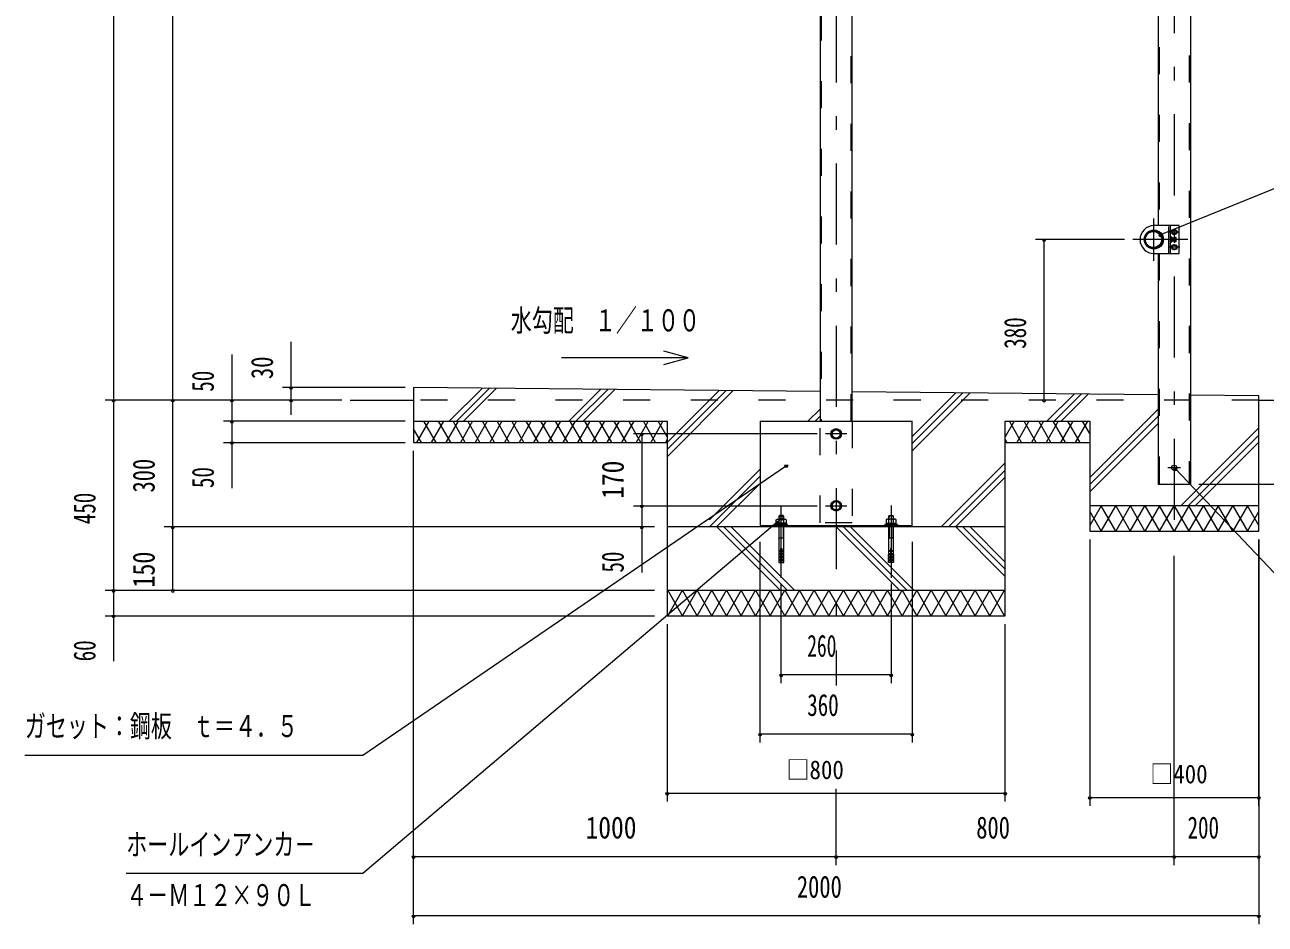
# Model space of a CAD drawing. Units: millimetres, scale not verified, with parts at other scales. Extents: x -23352 to 23352, y -10500 to 10500.
# Drawn here: x 11215 to 18553, y -1505 to 3815 of the extents above; entities that cross this region are included whole.
import ezdxf
from ezdxf.enums import TextEntityAlignment as Align

# ---------------------------------------------------------------- set-up
doc = ezdxf.new("R2010")
doc.units = ezdxf.units.MM
doc.header["$LTSCALE"] = 40
doc.linetypes.add('USER2', pattern=[10, 4, -6])
doc.linetypes.add('USER3', pattern=[24, 12, -5, 2, -5])
for name, color, linetype, lineweight in [('0-6_2-0BOLD', 7, 'Continuous', 18), ('0-7_2-1HIDDEN', 3, 'USER2', 18), ('0-8_2-2CENTER', 3, 'USER3', 18), ('0-9_2-4THIN', 4, 'Continuous', 18), ('0-A_2-5DIM', 3, 'Continuous', 18), ('0-B_2-6HATCH', 2, 'Continuous', 18)]:
    doc.layers.add(name, color=color, linetype=linetype, lineweight=lineweight)
doc.styles.add('ＭＳ ゴシック', font='')
doc.styles.get('ＭＳ ゴシック').set_extended_font_data('MS Gothic')

msp = doc.modelspace()

# ---------------------------------------------------------------- linework, layer by layer
at = {"layer": '0-6_2-0BOLD'}
for p, q in [((17920.09, 6084.85), (17920.09, 2627.43)), ((18110.84, 6031.78), (18110.84, 1094.93)), ((16110.84, 1469.93), (16110.84, 5344.93)), ((15920.09, 5074.56), (15920.09, 1469.93)), ((17990.46, 2627.43), (17990.46, 2462.43)), ((17948.46, 2537.43), (17951.21, 2537.43)), ((17990.46, 2552.15), (18001.7, 2552.15)), ((18001.7, 2537.71), (17990.46, 2537.71)), ((17990.46, 2530.5), (18001.7, 2530.5)), ((18002.96, 2552.43), (18015.46, 2552.43)), ((18015.46, 2537.43), (18002.96, 2537.43)), ((18015.46, 2552.15), (18024.2, 2552.15)), ((18024.2, 2537.71), (18015.46, 2537.71)), ((17920.09, 2462.43), (17920.09, 1094.93)), ((13515.46, 1669.93), (13515.46, 1344.93)), ((15920.09, 1645.88), (13515.46, 1669.93)), ((17920.09, 1625.88), (16110.84, 1643.98)), ((13140.45, 1594.93), (13515.46, 1594.93)), ((18515.45, 1594.93), (18890.45, 1594.93)), ((13515.46, 1469.93), (15015.46, 1469.93)), ((15565.46, 1469.93), (15565.46, 844.93)), ((15565.46, 1469.93), (16465.46, 1469.93)), ((16465.46, 844.93), (16465.46, 1469.93)), ((17015.46, 1469.93), (17515.46, 1469.93)), ((17515.46, 1469.93), (17515.46, 819.93)), ((18515.46, 819.93), (18515.46, 1469.93)), ((13515.46, 1344.93), (15015.46, 1344.93)), ((17015.46, 1344.93), (17515.46, 1344.93)), ((18110.84, 1094.93), (17920.09, 1094.93)), ((18515.46, 969.93), (17515.46, 969.93)), ((15675.46, 908.43), (15675.46, 890.43)), ((15675.74, 887.72), (15675.74, 866.44)), ((15705.19, 866.43), (15705.19, 887.72)), ((16325.46, 908.43), (16325.47, 890.43)), ((16325.74, 887.72), (16325.74, 866.44)), ((16355.19, 866.43), (16355.19, 887.72)), ((17015.46, 844.93), (15015.46, 844.93)), ((15565.46, 852.93), (16465.46, 852.93)), ((15662.26, 858.93), (15662.26, 866.43)), ((15682.96, 866.44), (15690.46, 858.93)), ((15690.46, 866.43), (15697.96, 858.94)), ((15705.46, 705.94), (15705.46, 844.93)), ((15718.67, 866.43), (15718.66, 858.93)), ((15727.96, 852.93), (15727.96, 858.93)), ((16312.27, 858.93), (16312.26, 866.43)), ((16332.97, 866.44), (16340.46, 858.93)), ((16340.46, 866.43), (16347.96, 858.94)), ((16368.67, 866.43), (16368.66, 858.93)), ((16377.97, 858.93), (16377.97, 852.93)), ((17515.46, 819.93), (18515.46, 819.93)), ((15705.46, 779.03), (15675.46, 779.03)), ((16355.46, 779.03), (16325.46, 779.03)), ((15678.46, 705.94), (15675.46, 699.94)), ((15678.46, 687.94), (15675.46, 681.94)), ((15678.46, 669.94), (15675.46, 663.94)), ((15693.46, 705.94), (15705.46, 705.94)), ((15705.46, 699.94), (15693.46, 699.94)), ((15705.46, 681.94), (15702.46, 687.94)), ((15705.46, 663.94), (15702.46, 669.94)), ((16328.46, 705.94), (16325.46, 699.94)), ((16328.46, 687.94), (16325.46, 681.94)), ((16328.46, 669.94), (16325.46, 663.94)), ((16355.46, 699.94), (16352.46, 705.94)), ((16355.46, 681.94), (16352.46, 687.94)), ((16355.46, 663.94), (16352.46, 669.94)), ((15678.46, 651.94), (15675.46, 645.94)), ((15705.46, 645.94), (15702.46, 651.94)), ((16328.46, 651.94), (16325.46, 645.94)), ((16355.46, 645.94), (16352.46, 651.94)), ((15015.46, 469.93), (17015.46, 469.93))]:
    msp.add_line(p, q, dxfattribs=at)
for points in [[(17895.46, 2462.43), (18045.46, 2462.43), (18045.46, 2627.43), (17895.46, 2627.43)], [(17951.21, 2552.43), (17948.46, 2552.43), (17945.97, 2549.93), (17945.97, 2539.93), (17948.46, 2537.43), (17948.46, 2552.43)], [(18001.7, 2530.5), (18002.96, 2532.68), (18002.96, 2557.18), (18001.7, 2559.36), (17990.46, 2559.36)], [(18515.46, 1469.93), (18515.46, 1619.92), (18110.84, 1623.97)], [(15015.46, 1469.93), (15015.46, 319.93), (17015.46, 319.93), (17015.46, 1469.93)], [(15705.46, 890.43), (15705.46, 908.43), (15700.96, 912.93), (15679.96, 912.93), (15675.46, 908.43), (15705.46, 908.43)], [(16355.46, 890.43), (16355.46, 908.43), (16325.46, 908.43), (16329.96, 912.93), (16350.96, 912.93), (16355.46, 908.43)], [(15727.96, 858.93), (15652.96, 858.94), (15652.96, 852.93)], [(15675.46, 844.93), (15675.46, 705.94), (15687.46, 705.94)], [(16377.97, 858.93), (16302.96, 858.94), (16302.96, 852.93)], [(16325.46, 844.93), (16325.46, 705.94), (16337.46, 705.94)], [(16343.46, 705.94), (16355.46, 705.94), (16355.46, 844.93)], [(15687.46, 645.94), (15675.46, 645.94), (15675.46, 633.93), (15687.46, 633.93), (15687.46, 717.94), (15693.46, 717.94), (15693.46, 633.93), (15705.46, 633.93), (15705.46, 645.94), (15693.46, 645.94)], [(15687.46, 699.94), (15675.46, 699.94), (15675.46, 687.94), (15687.46, 687.94)], [(15687.46, 681.94), (15675.46, 681.94), (15675.46, 669.94), (15687.46, 669.94)], [(15687.46, 663.94), (15675.46, 663.94), (15675.46, 651.94), (15687.46, 651.94)], [(15693.46, 687.94), (15705.46, 687.94), (15705.46, 699.94), (15702.46, 705.94)], [(15693.46, 669.94), (15705.46, 669.94), (15705.46, 681.94), (15693.46, 681.94)], [(15693.46, 651.94), (15705.46, 651.94), (15705.46, 663.94), (15693.46, 663.94)], [(16337.46, 717.94), (16337.46, 633.93), (16325.46, 633.93), (16325.46, 645.94), (16337.46, 645.94)], [(16337.46, 699.94), (16325.46, 699.94), (16325.46, 687.94), (16337.46, 687.94)], [(16337.46, 669.94), (16325.46, 669.94), (16325.46, 681.94), (16337.46, 681.94)], [(16337.46, 651.94), (16325.46, 651.94), (16325.46, 663.94), (16337.46, 663.94)], [(16343.46, 645.94), (16355.46, 645.94), (16355.46, 633.93), (16343.46, 633.93), (16343.46, 717.94), (16337.46, 717.94)], [(16343.46, 687.94), (16355.46, 687.94), (16355.46, 699.94), (16343.46, 699.94)], [(16343.46, 681.94), (16355.46, 681.94), (16355.46, 669.94), (16343.46, 669.94)], [(16343.46, 663.94), (16355.46, 663.94), (16355.46, 651.94), (16343.46, 651.94)]]:
    msp.add_lwpolyline(points, dxfattribs=at)
for points in [[(18002.96, 2582.71), (18015.47, 2575.49), (18027.96, 2582.71), (18027.96, 2597.15), (18015.46, 2604.36), (18002.96, 2597.15)], [(18002.96, 2492.71), (18015.47, 2485.5), (18027.96, 2492.71), (18027.96, 2507.15), (18015.46, 2514.36), (18002.96, 2507.15)], [(18025.46, 2557.18), (18025.46, 2532.68), (18024.2, 2530.5), (18015.46, 2530.5), (18015.46, 2559.36), (18024.2, 2559.36)], [(15990.46, 1409.36), (15990.46, 1380.5), (16015.47, 1366.06), (16040.46, 1380.49), (16040.46, 1409.36), (16015.46, 1423.8)], [(15990.46, 955.49), (16015.47, 941.06), (16040.46, 955.49), (16040.46, 984.36), (16015.46, 998.8), (15990.46, 984.36)], [(15715.21, 890.43), (15719.91, 887.72), (15719.91, 866.43), (15661.01, 866.43), (15661.01, 887.72), (15665.71, 890.43)], [(16365.21, 890.43), (16315.71, 890.43), (16311.01, 887.72), (16311.01, 866.43), (16369.91, 866.43), (16369.91, 887.72)]]:
    msp.add_lwpolyline(points, close=True, dxfattribs=at)
for centre, radius in [((17895.46, 2544.93), 56.25), ((17892.59, 2544.93), 53.38), ((17892.59, 2544.93), 47.62), ((18015.46, 2589.93), 15.62), ((18015.46, 2589.93), 12.25), ((18015.46, 2499.93), 15.62), ((18015.46, 2499.93), 12.25), ((16015.46, 1394.93), 31.25), ((16015.46, 1394.93), 24.5), ((18015.46, 1194.93), 15), ((16015.46, 969.93), 31.25), ((16015.46, 969.93), 24.5)]:
    msp.add_circle(centre, radius, dxfattribs=at)
for centre, radius, start, end in [((17895.46, 2544.93), 82.5, 90, 270), ((17997.17, 2555.76), 5.79, 321.46857, 360), ((17981.69, 2544.93), 21.27, 340.17088, 19.83133), ((17997.17, 2534.1), 5.79, 0, 38.54623), ((18019.67, 2555.76), 5.79, 321.45377, 0), ((18004.19, 2544.93), 21.27, 340.16867, 19.82912), ((18019.67, 2534.1), 5.79, 0, 38.53143), ((15668.38, 879.08), 11.35, 49.57169, 90), ((15690.46, 849.1), 41.34, 69.1357, 110.8643), ((15712.55, 879.08), 11.35, 90, 130.43115), ((16318.38, 879.08), 11.35, 49.57169, 90), ((16340.46, 849.1), 41.34, 69.1357, 110.8643), ((16362.55, 879.08), 11.35, 90, 130.43115)]:
    msp.add_arc(centre, radius, start, end, dxfattribs=at)
at = {"layer": '0-7_2-1HIDDEN'}
for p, q in [((17927.09, 6082.9), (17927.09, 2627.43)), ((18103.84, 6033.73), (18103.84, 1094.93)), ((16103.84, 1469.93), (16103.84, 5344.93)), ((15927.09, 5081.56), (15927.09, 1469.93)), ((17982.46, 2462.43), (17982.46, 2627.43)), ((17927.09, 2462.43), (17927.09, 1094.93)), ((18515.46, 1594.93), (13515.46, 1594.93)), ((16110.84, 1469.93), (16110.84, 869.93))]:
    msp.add_line(p, q, dxfattribs=at)
msp.add_lwpolyline([(16110.84, 869.93), (15920.09, 869.93), (15920.09, 1469.93)], dxfattribs=at)
at = {"layer": '0-8_2-2CENTER'}
for p, q in [((16015.46, 6834.72), (16015.46, -93.2)), ((18015.46, 6166.22), (18015.46, 781.8)), ((17895.46, 2419.93), (17895.46, 2669.93)), ((17984.21, 2589.93), (18046.71, 2589.93)), ((18095.46, 2544.93), (17770.47, 2544.93)), ((18048.35, 2499.93), (17984.21, 2499.93)), ((16077.96, 1394.93), (15952.96, 1394.93)), ((18052.96, 1194.93), (17977.96, 1194.93)), ((15690.46, 544.68), (15690.46, 972.11)), ((15952.96, 969.93), (16077.96, 969.93)), ((16340.46, 972.11), (16340.46, 544.68))]:
    msp.add_line(p, q, dxfattribs=at)
at = {"layer": '0-9_2-4THIN'}
for p, q in [((17951.45, 2550.43), (17946.46, 2550.43)), ((17946.46, 2539.43), (17951.45, 2539.43)), ((18002.96, 2550.43), (18015.46, 2550.43)), ((18015.46, 2539.43), (18002.96, 2539.43)), ((15678.46, 890.43), (15678.46, 911.44)), ((15702.46, 911.44), (15702.46, 890.43)), ((16328.46, 890.43), (16328.46, 911.44)), ((16352.46, 911.44), (16352.46, 890.43))]:
    msp.add_line(p, q, dxfattribs=at)
for points in [[(15675.46, 773.83), (15678.47, 779.03), (15678.46, 844.93)], [(15702.46, 844.93), (15702.46, 779.03), (15705.46, 773.83)], [(16328.47, 844.93), (16328.47, 779.03), (16325.46, 773.83)], [(16355.46, 773.83), (16352.46, 779.03), (16352.46, 844.93)]]:
    msp.add_lwpolyline(points, dxfattribs=at)
at = {"layer": '0-A_2-5DIM'}
for p, q in [((11740.45, 7119.93), (11740.45, 49.94)), ((12090.45, 469.94), (12090.45, 7119.93)), ((20196.03, 3491.61), (17933.86, 2573.24)), ((17943.86, 2573.24), (17923.86, 2573.24)), ((17720.47, 2544.93), (17195.46, 2544.93)), ((17255.46, 2544.93), (17235.46, 2544.93)), ((17245.46, 1594.93), (17245.46, 2544.93)), ((12790.45, 1507.96), (12790.45, 1939.93)), ((12440.45, 1864.93), (12440.45, 1074.93)), ((15140.46, 1844.93), (14995.57, 1883.75)), ((15140.46, 1844.93), (14995.57, 1883.75)), ((14995.57, 1806.11), (15140.46, 1844.93)), ((13465.46, 1669.93), (12740.45, 1669.93)), ((12800.45, 1669.93), (12780.45, 1669.93)), ((13090.45, 1594.93), (11690.45, 1594.93)), ((11750.45, 1594.93), (11730.45, 1594.93)), ((12100.45, 1594.93), (12080.45, 1594.93)), ((12450.45, 1594.93), (12430.45, 1594.93)), ((12800.45, 1594.93), (12780.45, 1594.93)), ((17255.46, 1594.93), (17235.46, 1594.93)), ((13465.46, 1469.93), (12390.45, 1469.93)), ((12450.45, 1469.93), (12430.45, 1469.93)), ((15902.96, 1394.93), (14815.46, 1394.93)), ((14875.46, 1394.93), (14855.46, 1394.93)), ((14865.46, 1394.93), (14865.46, 574.93)), ((12390.45, 1344.93), (13465.46, 1344.93)), ((12450.45, 1344.93), (12430.45, 1344.93)), ((13515.46, -1505.07), (13515.46, 1294.93)), ((15730.6, 1207.69), (15710.6, 1207.69)), ((18031.93, 1188.15), (18011.93, 1188.15)), ((19115.91, 35.63), (18021.93, 1188.15)), ((18915.45, 1094.93), (18160.84, 1094.93)), ((14815.46, 969.93), (15902.96, 969.93)), ((14875.46, 969.93), (14855.46, 969.93)), ((15691.95, 895.3), (13215.46, -1205.07)), ((15701.95, 895.3), (15681.95, 895.3)), ((14940.46, 844.93), (12040.45, 844.93)), ((12100.45, 844.93), (12080.45, 844.93)), ((14875.46, 844.93), (14855.46, 844.93)), ((15565.46, -430.07), (15565.46, 756.47)), ((16465.46, 756.47), (16465.46, -430.07)), ((17515.46, 769.93), (17515.46, -805.07)), ((18515.46, -805.07), (18515.46, 769.93)), ((18515.46, 769.93), (18515.46, -1505.07)), ((18015.46, -1155.07), (18015.46, 673.13)), ((11690.45, 469.94), (14940.46, 469.94)), ((11750.45, 469.94), (11730.45, 469.94)), ((12100.45, 469.94), (12080.45, 469.94)), ((15690.46, -80.07), (15690.46, 510.01)), ((16340.46, 510.01), (16340.46, -80.07)), ((11690.45, 319.94), (14940.46, 319.94)), ((11750.45, 319.94), (11730.45, 319.94)), ((15015.46, 269.93), (15015.46, -780.07)), ((17015.46, -780.07), (17015.46, 269.94)), ((15700.46, -30.07), (15680.46, -30.07)), ((16340.46, -30.07), (15690.46, -30.07)), ((16350.46, -30.07), (16330.46, -30.07)), ((15575.46, -380.07), (15555.46, -380.07)), ((16465.46, -380.07), (15565.46, -380.07)), ((16475.46, -380.07), (16455.46, -380.07)), ((15025.46, -730.07), (15005.46, -730.07)), ((15015.46, -730.07), (17015.46, -730.07)), ((16015.46, -1155.07), (16015.46, -705.07)), ((17025.46, -730.07), (17005.46, -730.07)), ((17525.46, -755.07), (17505.46, -755.07)), ((17515.46, -755.07), (18515.46, -755.07)), ((18525.46, -755.07), (18505.46, -755.07)), ((13525.46, -1105.07), (13505.46, -1105.07)), ((13515.46, -1105.07), (16015.46, -1105.07)), ((16025.46, -1105.07), (16005.46, -1105.07)), ((16015.46, -1105.07), (18015.46, -1105.07)), ((18025.46, -1105.07), (18005.46, -1105.07)), ((18015.46, -1105.07), (18515.46, -1105.07)), ((18525.46, -1105.07), (18505.46, -1105.07)), ((13215.46, -1205.07), (11815.46, -1205.07)), ((13525.46, -1455.07), (13505.46, -1455.07)), ((18515.46, -1455.07), (13515.46, -1455.07)), ((18525.46, -1455.07), (18505.46, -1455.07))]:
    msp.add_line(p, q, dxfattribs=at)
for points in [[(14995.57, 1806.11), (15140.46, 1844.93), (14390.46, 1844.93)], [(11215.46, -505.07), (13215.46, -505.07), (15720.6, 1207.69)]]:
    msp.add_lwpolyline(points, dxfattribs=at)
for centre in [(17933.86, 2573.24), (17245.46, 2544.93), (12790.45, 1669.93), (11740.45, 1594.93), (12090.45, 1594.93), (12440.45, 1594.93), (12790.45, 1594.93), (17245.46, 1594.93), (12440.45, 1469.93), (14865.46, 1394.93), (12440.45, 1344.93), (15720.6, 1207.69), (18021.93, 1188.15), (14865.46, 969.93), (15691.95, 895.3), (12090.45, 844.93), (14865.46, 844.93), (11740.45, 469.94), (12090.45, 469.94), (11740.45, 319.94), (15690.46, -30.07), (16340.46, -30.07), (15565.46, -380.07), (16465.46, -380.07), (15015.46, -730.07), (17015.46, -730.07), (17515.46, -755.07), (18515.46, -755.07), (13515.46, -1105.07), (16015.46, -1105.07), (18015.46, -1105.07), (18515.46, -1105.07), (13515.46, -1455.07), (18515.46, -1455.07)]:
    msp.add_arc(centre, 10, 180, 0, dxfattribs=at)
at = {"layer": '0-B_2-6HATCH'}
for p, q in [((13726.72, 1469.93), (13922.65, 1665.86)), ((13964.65, 1665.44), (13769.14, 1469.93)), ((13811.57, 1469.93), (14006.66, 1665.02)), ((14433.82, 1469.93), (14622.75, 1658.86)), ((14664.75, 1658.44), (14476.25, 1469.93)), ((14518.67, 1469.93), (14706.76, 1658.02)), ((15015.46, 1344.46), (15322.85, 1651.86)), ((15364.86, 1651.44), (15015.46, 1302.03)), ((15015.46, 1259.61), (15406.87, 1651.02)), ((16465.46, 1380.25), (16723.07, 1637.85)), ((16765.07, 1637.43), (16465.46, 1337.82)), ((16465.46, 1295.4), (16807.08, 1637.01)), ((17423.17, 1630.85), (17262.25, 1469.93)), ((17304.68, 1469.93), (17465.18, 1630.43)), ((17347.1, 1469.93), (17507.18, 1630.01)), ((15848.04, 1469.93), (15920.08, 1541.98)), ((17515.46, 1137.36), (17920.09, 1541.98)), ((13515.46, 1464.8), (13518.42, 1469.93)), ((13605.02, 1469.93), (13532.85, 1344.93)), ((13648.32, 1344.93), (13576.16, 1469.93)), ((13691.63, 1469.93), (13619.46, 1344.93)), ((13734.93, 1344.93), (13662.76, 1469.93)), ((13778.23, 1469.93), (13706.06, 1344.93)), ((13821.53, 1344.93), (13749.36, 1469.93)), ((13864.83, 1469.93), (13792.66, 1344.93)), ((13908.13, 1344.93), (13835.96, 1469.93)), ((13951.43, 1469.93), (13879.27, 1344.93)), ((13994.74, 1344.93), (13922.57, 1469.93)), ((14038.03, 1469.93), (13965.87, 1344.93)), ((14081.34, 1344.93), (14009.17, 1469.93)), ((14124.64, 1469.93), (14052.47, 1344.93)), ((14167.94, 1344.93), (14095.77, 1469.93)), ((14211.24, 1469.93), (14139.07, 1344.93)), ((14254.54, 1344.93), (14182.38, 1469.93)), ((14297.85, 1469.93), (14225.67, 1344.93)), ((14341.14, 1344.93), (14268.98, 1469.93)), ((14384.45, 1469.93), (14312.28, 1344.93)), ((14427.75, 1344.93), (14355.58, 1469.93)), ((14471.05, 1469.93), (14398.88, 1344.93)), ((14514.35, 1344.93), (14442.18, 1469.93)), ((14557.65, 1469.93), (14485.48, 1344.93)), ((14600.95, 1344.93), (14528.78, 1469.93)), ((14644.25, 1469.93), (14572.08, 1344.93)), ((14687.55, 1344.93), (14615.39, 1469.93)), ((14730.86, 1469.93), (14658.69, 1344.93)), ((14774.16, 1344.93), (14701.99, 1469.93)), ((14817.46, 1469.93), (14745.29, 1344.93)), ((14860.76, 1344.93), (14788.59, 1469.93)), ((14904.06, 1469.93), (14831.89, 1344.93)), ((14947.36, 1344.93), (14875.19, 1469.93)), ((14990.66, 1469.93), (14918.5, 1344.93)), ((15015.46, 1376.98), (14961.8, 1469.93)), ((15920.08, 1499.55), (15890.46, 1469.93)), ((17069.12, 1469.93), (17015.46, 1376.98)), ((17112.43, 1344.93), (17040.26, 1469.93)), ((17155.73, 1469.93), (17083.56, 1344.93)), ((17199.03, 1344.93), (17126.86, 1469.93)), ((17242.33, 1469.93), (17170.16, 1344.93)), ((17285.63, 1344.93), (17213.46, 1469.93)), ((17328.93, 1469.93), (17256.76, 1344.93)), ((17372.23, 1344.93), (17300.07, 1469.93)), ((17415.53, 1469.93), (17343.37, 1344.93)), ((17458.84, 1344.93), (17386.67, 1469.93)), ((17502.14, 1469.93), (17429.97, 1344.93)), ((17515.46, 1396.85), (17473.27, 1469.93)), ((17920.09, 1499.55), (17515.46, 1094.93)), ((13561.72, 1344.93), (13515.46, 1425.06)), ((17515.46, 1052.5), (17920.09, 1457.13)), ((18515.46, 1430.25), (18055.14, 969.93)), ((15015.46, 1362.88), (15005.1, 1344.93)), ((17025.83, 1344.93), (17015.46, 1362.88)), ((17015.46, 1362.88), (17025.83, 1344.93)), ((18097.57, 969.93), (18515.46, 1387.82)), ((18515.46, 1345.4), (18140, 969.93)), ((15265.46, 887.36), (15565.46, 1187.36)), ((17015.46, 1223.14), (16637.25, 844.93)), ((16679.68, 844.93), (17015.46, 1180.71)), ((15565.46, 1144.93), (15265.46, 844.93)), ((15307.89, 844.93), (15565.46, 1102.5)), ((17015.46, 1138.29), (16722.1, 844.93)), ((17582.45, 969.93), (17515.46, 853.91)), ((17842.26, 819.93), (17755.66, 969.93)), ((17928.86, 969.93), (17842.26, 819.93)), ((18361.87, 969.93), (18448.47, 819.93)), ((18515.46, 853.91), (18448.48, 969.93)), ((17515.46, 935.96), (17582.45, 819.93)), ((18448.47, 819.93), (18515.46, 935.95)), ((15683.82, 469.93), (15308.82, 844.93)), ((15726.25, 469.93), (15351.25, 844.93)), ((15393.67, 844.93), (15768.68, 469.93)), ((16390.93, 469.93), (16015.93, 844.93)), ((16058.36, 844.93), (16433.36, 469.93)), ((16475.78, 469.93), (16100.78, 844.93)), ((17015.46, 552.5), (16723.03, 844.93)), ((16765.46, 844.93), (17015.46, 594.93)), ((17015.46, 637.36), (16807.89, 844.93)), ((15015.46, 462.88), (15019.53, 469.93)), ((15106.13, 319.93), (15019.53, 469.93)), ((15019.53, 319.93), (15106.14, 469.93)), ((15192.74, 319.93), (15106.13, 469.93)), ((15106.14, 319.93), (15192.74, 469.93)), ((15279.34, 319.93), (15192.74, 469.93)), ((15192.74, 319.93), (15279.34, 469.93)), ((15365.94, 319.93), (15279.34, 469.93)), ((16664.98, 319.93), (16751.58, 469.93)), ((16751.58, 319.93), (16838.19, 469.93)), ((16838.19, 319.93), (16751.58, 469.93)), ((16838.19, 319.93), (16924.79, 469.93)), ((16924.79, 319.93), (16838.19, 469.93)), ((16924.79, 319.93), (17011.39, 469.93)), ((17011.39, 319.93), (16924.79, 469.93)), ((17015.46, 462.88), (17011.39, 469.93)), ((15019.53, 319.93), (15015.46, 326.98)), ((17011.39, 319.93), (17015.46, 326.98))]:
    msp.add_line(p, q, dxfattribs=at)
for points in [[(17755.65, 969.93), (17669.05, 819.93), (17582.45, 969.93)], [(17582.45, 819.93), (17669.05, 969.93), (17755.65, 819.93), (17842.26, 969.93)], [(17842.26, 969.93), (17928.86, 819.93), (18015.46, 969.93)], [(18102.06, 969.93), (18015.46, 819.93), (17928.86, 969.93)], [(18015.46, 969.93), (18102.06, 819.93), (18188.67, 969.93)], [(18275.27, 969.93), (18188.67, 819.93), (18102.07, 969.93)], [(18188.67, 969.93), (18275.27, 819.93), (18361.87, 969.93)], [(18448.47, 969.93), (18361.87, 819.93), (18275.27, 969.93)], [(15279.34, 319.93), (15365.94, 469.93), (15452.55, 319.93), (15539.15, 469.93), (15625.75, 319.93), (15712.35, 469.93), (15798.95, 319.93), (15885.56, 469.93), (15972.16, 319.93), (16058.76, 469.93), (16145.36, 319.93), (16231.97, 469.93), (16318.57, 319.93)], [(15712.35, 319.93), (15625.75, 469.93), (15539.15, 319.93), (15452.55, 469.93), (15365.94, 319.93)], [(16058.76, 319.93), (15972.16, 469.93), (15885.56, 319.93), (15798.95, 469.93), (15712.35, 319.93)], [(16231.97, 319.93), (16145.36, 469.93), (16058.77, 319.93)], [(16405.17, 319.93), (16318.57, 469.93), (16231.97, 319.93)], [(16318.57, 319.93), (16405.17, 469.93), (16491.77, 319.93)], [(16578.38, 319.93), (16491.78, 469.93), (16405.17, 319.93)], [(16491.78, 319.93), (16578.38, 469.93), (16664.98, 319.93)], [(16751.58, 319.93), (16664.98, 469.93), (16578.38, 319.93)]]:
    msp.add_lwpolyline(points, dxfattribs=at)

# ---------------------------------------------------------------- texts
at = {"layer": '0-A_2-5DIM', "color": 7, "style": 'ＭＳ ゴシック'}
for s, height, width, p in [('水勾配\u3000１／１００', 130.2, 0.7, (14090.45, 1962.7)), ('水勾配\u3000１／１００', 130.2, 0.7, (14090.46, 1962.7)), ('260', 130.2, 0.65, (15844.21, 37.7)), ('360', 130.2, 0.7, (15844.21, -312.3)), ('ガセット：鋼板\u3000ｔ＝４．５', 130.2, 0.7, (11215.43, -437.28)), ('□800', 110.7, 0.9, (15721.71, -680.07)), ('□400', 110.7, 0.9, (17873.64, -705.07)), ('1000', 130.2, 0.85, (14532.96, -1037.3)), ('800', 130.2, 0.75, (16844.21, -1037.3)), ('200', 130.2, 0.7, (18094.21, -1037.3)), ('ホールインアンカ－', 130.2, 0.7, (11815.44, -1137.28)), ('2000', 130.2, 0.75, (15782.96, -1387.3)), ('４－Ｍ１２×９０Ｌ', 130.2, 0.7, (11815.44, -1437.28))]:
    msp.add_text(s, height=height, dxfattribs=dict(at, width=width)).set_placement(p, align=Align.BOTTOM_LEFT)
for s, width, p in [('380', 0.7, (17177.7, 1898.68)), ('30', 0.75, (12722.69, 1719.93)), ('50', 0.7, (12372.69, 1644.93)), ('300', 0.75, (12022.69, 1048.68)), ('50', 0.7, (12372.69, 1074.93)), ('170', 0.85, (14797.7, 1011.18)), ('450', 0.7, (11672.69, 861.18)), ('150', 0.8, (12022.69, 486.18)), ('50', 0.7, (14797.7, 574.93)), ('60', 0.7, (11672.69, 49.94))]:
    msp.add_text(s, height=130.2, rotation=90, dxfattribs=dict(at, width=width)).set_placement(p, align=Align.BOTTOM_LEFT)

doc.saveas('drawing.dxf')
